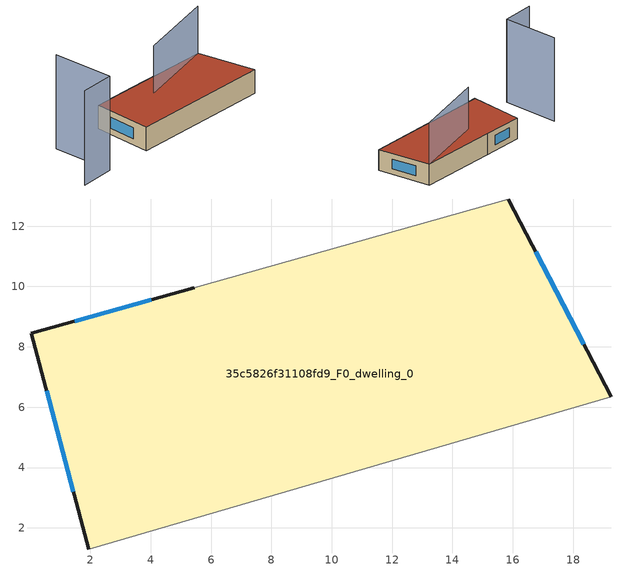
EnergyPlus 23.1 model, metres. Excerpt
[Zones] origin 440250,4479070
35c5826f31108fd9_F0_dwelling_0
 floor ground (EU_floor_Construction): 15.85,12.9 19.27,6.34 1.94,1.3 0.04,8.45 5.45,9.95 z0
 wall outside (EU_wall_Construction): 19.27,6.34 15.85,12.9 / 5.45,9.95 0.04,8.45 1.94,1.3 z0:3
 wall adiabatic (EU_wall_Construction): 1.94,1.3 19.27,6.34 / 15.85,12.9 5.45,9.95 z0:3
 window (EU_Window_Construction): 18.36,8.09 16.76,11.16 / 0.55,6.55 1.44,3.2 / 4.01,9.55 1.48,8.85 z0.8:2.2
 roof outside (EU_roof_Construction): 19.27,6.34 15.85,12.9 5.45,9.95 0.04,8.45 1.94,1.3 z3
shading: -6.35,6.93 -3.81,-0.38 / -3.81,-0.38 -8,-1.83 z0:12; 15.85,12.9 6.81,7.62 z0:9
[Building]
EU S2 Campaign: North Axis=0; Terrain=City; Solar Distribution=FullExterior
[Site:Location]
Madrid: Latitude=40.5; Longitude=-3.5; Time Zone=1; Elevation=609
[SizingPeriod:WeatherFileDays]
AnnualSizingPeriod: Begin Month=1; Begin Day of Month=1; End Month=12; End Day of Month=31; Day of Week for Start Day=Monday; Use Weather File Daylight Saving Period=No; Use Weather File Rain and Snow Indicators=No
[MATERIAL]
EU_InternalMass_Material: Roughness=MediumRough; Thickness=0.1; Conductivity=1; Density=1800; Specific Heat=900; Thermal Absorptance=0.9; Solar Absorptance=0.7; Visible Absorptance=0.7
[MATERIAL:NOMASS] Roughness=MediumRough; Thermal Absorptance=0.9; Solar Absorptance=0.7; Visible Absorptance=0.7
Name | Thermal Resistance
EU_wall_NoMass | 1.85007
EU_roof_NoMass | 1.82203
EU_floor_NoMass | 1.33616
[WINDOWMATERIAL:SIMPLEGLAZINGSYSTEM]
EU_Window_SimpleGlazing: UFactor=2.61113; Solar Heat Gain Coefficient=0.75; Visible Transmittance=0.75
[CONSTRUCTION]
EU_wall_Construction: EU_wall_NoMass
EU_roof_Construction: EU_roof_NoMass
EU_floor_Construction: EU_floor_NoMass
EU_Window_Construction: EU_Window_SimpleGlazing
EU_InternalMass_Construction: EU_InternalMass_Material
[ZONE]
35c5826f31108fd9_F0_dwelling_0: Type=1; Multiplier=1; Ceiling Height=autocalculate; Volume=377.959; Floor Area=autocalculate; Part of Total Floor Area=Yes
[INTERNALMASS]
35c5826f31108fd9_F0_dwelling_0_EU_InternalMass: Construction=EU_InternalMass_Construction; Zone or ZoneList=35c5826f31108fd9_F0_dwelling_0; Surface Area=125.986
[OTHEREQUIPMENT]
EU_Step8_InternalGain_35c5826f31108fd9_F0_dwelling_0_f000: Fuel Type=Electricity; Zone or ZoneList or Space or SpaceList=35c5826f31108fd9_F0_dwelling_0; Schedule=EU_Step8_GainSchedule_35c5826f31108fd9_F0_dwelling_0_f000; Design Level Calculation Method=Watts/Area; Power per Zone Floor Area=1; Fraction Latent=0; Fraction Radiant=0; Fraction Lost=0; Carbon Dioxide Generation Rate=0; EndUse Subcategory=EU_Step8_InternalGains
[ZONEVENTILATION:DESIGNFLOWRATE]
EU_ConstantAir_35c5826f31108fd9_F0_dwelling_0: Zone or ZoneList or Space or SpaceList=35c5826f31108fd9_F0_dwelling_0; Schedule=EU_AlwaysOn; Design Flow Rate Calculation Method=AirChanges/Hour; Air Changes per Hour=0.415786; Ventilation Type=Natural; Fan Pressure Rise=0; Fan Total Efficiency=1; Constant Term Coefficient=1; Temperature Term Coefficient=0; Velocity Term Coefficient=0; Velocity Squared Term Coefficient=0; Minimum Indoor Temperature=-100; Maximum Indoor Temperature=100; Delta Temperature=-100; Minimum Outdoor Temperature=-100; Maximum Outdoor Temperature=100; Maximum Wind Speed=40
[HVACTEMPLATE:THERMOSTAT]
EU_HeatOnly_35c5826f31108fd9_F0_dwelling_0: Constant Heating Setpoint=20; Constant Cooling Setpoint=50
[HVACTEMPLATE:ZONE:IDEALLOADSAIRSYSTEM]
35c5826f31108fd9_F0_dwelling_0: Template Thermostat=EU_HeatOnly_35c5826f31108fd9_F0_dwelling_0; System Availability Schedule=EU_AlwaysOn; Maximum Heating Supply Air Temperature=50; Minimum Cooling Supply Air Temperature=13; Maximum Heating Supply Air Humidity Ratio=0.0156; Minimum Cooling Supply Air Humidity Ratio=0.0077; Heating Limit=NoLimit; Cooling Limit=NoLimit; Heating Availability Schedule=EU_AlwaysOn; Cooling Availability Schedule=EU_CoolingOff; Dehumidification Control Type=ConstantSensibleHeatRatio; Cooling Sensible Heat Ratio=0.7; Dehumidification Setpoint=60; Humidification Control Type=None; Humidification Setpoint=30; Outdoor Air Method=None; Outdoor Air Flow Rate per Person=0.00944; Outdoor Air Flow Rate per Zone Floor Area=0; Outdoor Air Flow Rate per Zone=0; Demand Controlled Ventilation Type=None; Outdoor Air Economizer Type=NoEconomizer; Heat Recovery Type=None; Sensible Heat Recovery Effectiveness=0.7; Latent Heat Recovery Effectiveness=0.65
[SIZING:ZONE]
35c5826f31108fd9_F0_dwelling_0: Zone Cooling Design Supply Air Temperature Input Method=SupplyAirTemperature; Zone Cooling Design Supply Air Temperature=13; Zone Heating Design Supply Air Temperature Input Method=SupplyAirTemperature; Zone Heating Design Supply Air Temperature=50; Zone Cooling Design Supply Air Humidity Ratio=0.008; Zone Heating Design Supply Air Humidity Ratio=0.008; Cooling Design Air Flow Method=DesignDay; Cooling Design Air Flow Rate=0; Cooling Minimum Air Flow per Zone Floor Area=0.000762; Cooling Minimum Air Flow=0; Cooling Minimum Air Flow Fraction=0.2; Heating Design Air Flow Method=DesignDay; Heating Design Air Flow Rate=0; Heating Maximum Air Flow per Zone Floor Area=0.002032; Heating Maximum Air Flow=0.141576; Heating Maximum Air Flow Fraction=0.3; Account for Dedicated Outdoor Air System=No; Dedicated Outdoor Air System Control Strategy=NeutralSupplyAir; Dedicated Outdoor Air Low Setpoint Temperature for Design=autosize; Dedicated Outdoor Air High Setpoint Temperature for Design=autosize; Zone Load Sizing Method=Sensible Load Only No Latent Load; Zone Latent Cooling Design Supply Air Humidity Ratio Input Method=HumidityRatioDifference; Zone Cooling Design Supply Air Humidity Ratio Difference=0.005; Zone Latent Heating Design Supply Air Humidity Ratio Input Method=HumidityRatioDifference; Zone Humidification Design Supply Air Humidity Ratio Difference=0.005
[SCHEDULE:CONSTANT]
Name | Hourly Value
EU_AlwaysOn | 1
EU_CoolingOff | 0
[SCHEDULE:FILE]
EU_Step8_GainSchedule_35c5826f31108fd9_F0_dwelling_0_f000: File=../../schedules/35c5826f31108fd9/35c5826f31108fd9_F0_dwelling_0_f000_gain.csv; Column Number=1; Rows to Skip at Top=0; Number of Hours of Data=8760; Column Separator=Comma; Interpolate to Timestep=No; Minutes per Item=60; Adjust Schedule for Daylight Savings=Yes
